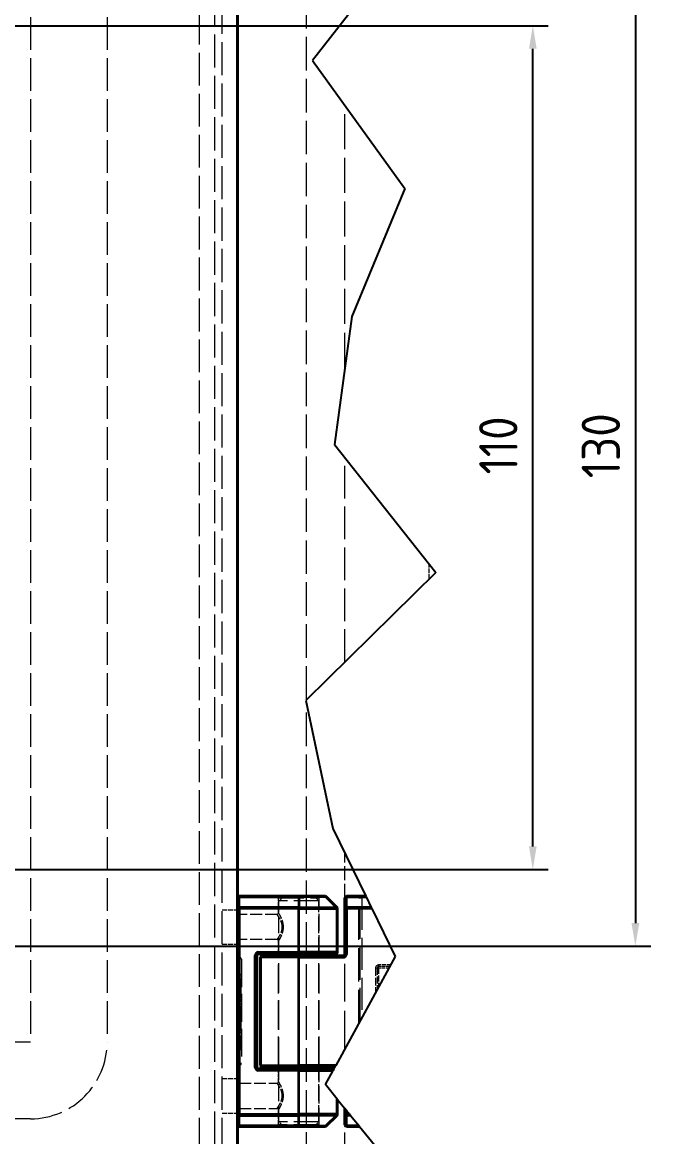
# Model space of a CAD drawing. Header units: millimetres. Extents: x 0 to 2523, y 0 to 1782.
# Drawn here: x 566.8 to 689.7, y 1364.1 to 1582 of the extents above; entities that cross this region are included whole.
import ezdxf

# ---------------------------------------------------------------- set-up
doc = ezdxf.new("R2010")
doc.units = ezdxf.units.MM
doc.header["$LTSCALE"] = 3
doc.linetypes.add('DASHED', pattern=[0.2067, 0.1654, -0.0413])
for name, color, linetype, lineweight in [('가려진 것(ISO)', 2, 'DASHED', 18), ('가려진 좁은 것(ISO)', 2, 'DASHED', 18), ('가시적인 것(ISO)', 3, 'Continuous', 40), ('가시적인 좁은 것(ISO)', 3, 'Continuous', 35), ('끊기 선(JIS)', 7, 'Continuous', 25), ('치수(ISO)', 2, 'Continuous', 25)]:
    doc.layers.add(name, color=color, linetype=linetype, lineweight=lineweight)
doc.styles.add('치수 텍스트_PSTEK_POSCO', font='isocp.shx')
doc.dimstyles.new('치수_PSTEK_POSCO', dxfattribs={"dimscale": 3, "dimtxt": 2.5, "dimasz": 1.5, "dimexe": 1, "dimexo": 1.5, "dimgap": 1, "dimtad": 1, "dimrnd": 1e-08, "dimdsep": 46, "dimtxsty": '치수 텍스트_PSTEK_POSCO', "dimcen": 0.09, "dimdle": 10, "dimclrd": 7, "dimclre": 7, "dimclrt": 2, "dimadec": 1, "dimazin": 2, "dimtfac": 1, "dimtmove": 0, "dimatfit": 3, "dimfxl": 0, "dimtolj": 1, "dimlwd": -1, "dimlwe": -1, "dimarcsym": 0})

# ---------------------------------------------------------------- blocks, each defined once
blk = doc.blocks.new('*D82')
at = {"layer": 'Defpoints', "color": 0, "transparency": 16777216}
for p in [(535.39, 1596.36), (535.39, 1401.36), (686.7, 1401.36)]:
    blk.add_point(p, dxfattribs=at)
at = {"layer": '치수(ISO)', "color": 7, "transparency": 16777216}
for p, q in [((539.89, 1596.36), (689.7, 1596.36)), ((686.7, 1591.86), (686.7, 1405.86)), ((539.89, 1401.36), (689.7, 1401.36))]:
    blk.add_line(p, q, dxfattribs=at)
for points in [[(685.95, 1591.86), (687.45, 1591.86), (686.7, 1596.36)], [(685.95, 1405.86), (687.45, 1405.86), (686.7, 1401.36)]]:
    blk.add_solid(points, dxfattribs=at)
at = {"layer": '치수(ISO)', "color": 2, "transparency": 16777216, "insert": (679.95, 1492.85), "char_height": 7.5, "attachment_point": 4, "rotation": 90, "style": '치수 텍스트_PSTEK_POSCO'}
blk.add_mtext('\\A1;130', dxfattribs=at)
blk = doc.blocks.new('*D84')
at = {"layer": 'Defpoints', "color": 0, "transparency": 16777216}
for p in [(553.76, 1581.36), (666.64, 1581.36), (553.76, 1416.36)]:
    blk.add_point(p, dxfattribs=at)
at = {"layer": '치수(ISO)', "color": 7, "transparency": 16777216}
for p, q in [((558.26, 1581.36), (669.64, 1581.36)), ((666.64, 1420.86), (666.64, 1576.86)), ((558.26, 1416.36), (669.64, 1416.36))]:
    blk.add_line(p, q, dxfattribs=at)
for points in [[(665.89, 1576.86), (667.39, 1576.86), (666.64, 1581.36)], [(665.89, 1420.86), (667.39, 1420.86), (666.64, 1416.36)]]:
    blk.add_solid(points, dxfattribs=at)
at = {"layer": '치수(ISO)', "color": 2, "transparency": 16777216, "insert": (659.89, 1493.6), "char_height": 7.5, "attachment_point": 4, "rotation": 90, "style": '치수 텍스트_PSTEK_POSCO'}
blk.add_mtext('\\A1;110', dxfattribs=at)

msp = doc.modelspace()

# ---------------------------------------------------------------- linework, layer by layer
at = {"layer": '가려진 것(ISO)', "ltscale": 12.919119}
msp.add_line((601.3855, 1672.1931), (601.3855, 1335.725), dxfattribs=at)
at = {"layer": '가려진 것(ISO)', "ltscale": 13.063978}
msp.add_line((604.3855, 1668.7641), (604.3855, 1336.6242), dxfattribs=at)
at = {"layer": '가려진 것(ISO)', "ltscale": 13.049678}
msp.add_line((605.8855, 1345.1052), (605.8855, 1652.6052), dxfattribs=at)
at = {"layer": '가려진 것(ISO)', "ltscale": 13.231926}
msp.add_line((622.3855, 1449.5348), (622.3855, 1638.2525), dxfattribs=at)
at = {"layer": '가려진 것(ISO)', "ltscale": 12.928949}
for p, q in [((568.3855, 1615.1052), (568.3855, 1382.6052)), ((583.3855, 1615.1052), (583.3855, 1382.6052))]:
    msp.add_line(p, q, dxfattribs=at)
at = {"layer": '가려진 것(ISO)', "ltscale": 13.795888}
msp.add_line((629.8855, 1514.4675), (629.8855, 1565.7964), dxfattribs=at)
at = {"layer": '가려진 것(ISO)', "ltscale": 12.898875}
msp.add_line((629.8855, 1456.9237), (629.8855, 1496.9166), dxfattribs=at)
at = {"layer": '가려진 것(ISO)', "ltscale": 1.807393}
msp.add_line((646.3855, 1473.1792), (646.3855, 1476.0261), dxfattribs=at)
at = {"layer": '가려진 것(ISO)', "ltscale": 13.232869}
msp.add_line((622.3855, 1342.0194), (622.3855, 1448.6935), dxfattribs=at)
at = {"layer": '가려진 것(ISO)', "ltscale": 5.551682}
msp.add_line((629.8855, 1410.8052), (629.8855, 1419.5496), dxfattribs=at)
at = {"layer": '가려진 것(ISO)', "ltscale": 1.856998}
msp.add_line((616.9105, 1407.8802), (616.9105, 1410.8052), dxfattribs=at)
at = {"layer": '가려진 것(ISO)', "ltscale": 0.673328}
for p, q in [((617.7355, 1410.9552), (616.9855, 1410.2052)), ((624.0355, 1410.9552), (624.7855, 1410.2052))]:
    msp.add_line(p, q, dxfattribs=at)
at = {"layer": '가려진 것(ISO)', "ltscale": 9.879222}
for p, q in [((624.7855, 1410.2052), (616.9855, 1410.2052)), ((624.7855, 1367.0052), (616.9855, 1367.0052))]:
    msp.add_line(p, q, dxfattribs=at)
at = {"layer": '가려진 것(ISO)', "ltscale": 6.571091}
for p, q in [((616.9855, 1399.8552), (616.9855, 1410.2052)), ((624.7855, 1399.8552), (624.7855, 1410.2052))]:
    msp.add_line(p, q, dxfattribs=at)
at = {"layer": '가려진 것(ISO)', "ltscale": 6.282838}
msp.add_line((624.0355, 1410.9552), (617.7355, 1410.9552), dxfattribs=at)
at = {"layer": '가려진 것(ISO)', "ltscale": 6.761573}
for p, q in [((624.8605, 1400.1552), (624.8605, 1410.8052)), ((624.8605, 1366.4052), (624.8605, 1377.0552))]:
    msp.add_line(p, q, dxfattribs=at)
at = {"layer": '가려진 것(ISO)', "ltscale": 12.911203}
msp.add_line((632.8855, 1386.7865), (632.8855, 1410.8052), dxfattribs=at)
at = {"layer": '가려진 것(ISO)', "ltscale": 1.904597}
for p, q in [((605.8855, 1408.4802), (608.8855, 1408.4802)), ((605.8855, 1401.7302), (608.8855, 1401.7302)), ((605.8855, 1375.4802), (608.8855, 1375.4802)), ((605.8855, 1368.7302), (608.8855, 1368.7302))]:
    msp.add_line(p, q, dxfattribs=at)
at = {"layer": '가려진 것(ISO)', "ltscale": 4.714087}
for p, q in [((616.6106, 1407.5802), (609.1855, 1407.5802)), ((616.6106, 1402.6302), (609.1855, 1402.6302))]:
    msp.add_line(p, q, dxfattribs=at)
at = {"layer": '가려진 것(ISO)', "ltscale": 1.380822}
msp.add_line((616.9105, 1400.1552), (616.9105, 1402.3302), dxfattribs=at)
at = {"layer": '가려진 것(ISO)', "ltscale": 0.095135}
for p, q in [((609.1855, 1399.1052), (609.3355, 1399.1052)), ((609.1855, 1378.1052), (609.3355, 1378.1052))]:
    msp.add_line(p, q, dxfattribs=at)
at = {"layer": '가려진 것(ISO)', "ltscale": 11.369134}
for p, q in [((616.9105, 1378.0302), (616.9105, 1399.1802)), ((624.8605, 1378.0302), (624.8605, 1399.1802))]:
    msp.add_line(p, q, dxfattribs=at)
at = {"layer": '가려진 것(ISO)', "ltscale": 11.691663}
for p, q in [((616.9855, 1377.7302), (616.9855, 1399.4802)), ((624.7855, 1377.7302), (624.7855, 1399.4802))]:
    msp.add_line(p, q, dxfattribs=at)
at = {"layer": '가려진 것(ISO)', "ltscale": 14.916874}
msp.add_line((629.8855, 1381.2803), (629.8855, 1399.7802), dxfattribs=at)
at = {"layer": '가려진 것(ISO)', "ltscale": 10.965973}
msp.add_line((609.6355, 1398.8052), (609.6355, 1378.4052), dxfattribs=at)
at = {"layer": '가려진 것(ISO)', "ltscale": 2.689901}
msp.add_line((636.1855, 1397.0802), (636.1855, 1392.8433), dxfattribs=at)
at = {"layer": '가려진 것(ISO)', "ltscale": 1.378829}
msp.add_line((638.6574, 1397.3802), (636.4855, 1397.3802), dxfattribs=at)
at = {"layer": '가려진 것(ISO)', "ltscale": 0.19037}
for p, q in [((609.6355, 1395.8052), (609.3355, 1395.8052)), ((609.6355, 1395.5239), (609.3355, 1395.5239)), ((609.6355, 1395.0552), (609.3355, 1395.0552)), ((609.6355, 1394.7739), (609.3355, 1394.7739)), ((609.6355, 1394.6802), (609.3355, 1394.6802)), ((609.6355, 1394.6333), (609.3355, 1394.6333)), ((609.6355, 1394.4927), (609.3355, 1394.4927)), ((609.6355, 1394.4458), (609.3355, 1394.4458)), ((609.6355, 1394.3989), (609.3355, 1394.3989)), ((609.6355, 1394.3521), (609.3355, 1394.3521)), ((609.6355, 1394.2583), (609.3355, 1394.2583)), ((609.6355, 1394.1177), (609.3355, 1394.1177)), ((609.6355, 1394.0708), (609.3355, 1394.0708)), ((609.6355, 1393.9302), (609.3355, 1393.9302)), ((609.6355, 1393.8833), (609.3355, 1393.8833)), ((609.6355, 1393.7427), (609.3355, 1393.7427)), ((609.6355, 1393.6958), (609.3355, 1393.6958)), ((609.6355, 1393.6489), (609.3355, 1393.6489)), ((609.6355, 1393.6021), (609.3355, 1393.6021)), ((609.6355, 1393.5552), (609.3355, 1393.5552)), ((609.6355, 1393.5083), (609.3355, 1393.5083)), ((609.6355, 1393.4146), (609.3355, 1393.4146)), ((609.6355, 1393.3677), (609.3355, 1393.3677)), ((609.6355, 1393.3208), (609.3355, 1393.3208)), ((609.6355, 1393.2739), (609.3355, 1393.2739)), ((609.6355, 1393.1802), (609.3355, 1393.1802)), ((609.6355, 1393.1333), (609.3355, 1393.1333)), ((609.6355, 1392.9458), (609.3355, 1392.9458)), ((609.6355, 1392.7583), (609.3355, 1392.7583)), ((609.6355, 1392.6646), (609.3355, 1392.6646)), ((609.6355, 1392.5708), (609.3355, 1392.5708)), ((609.6355, 1392.5239), (609.3355, 1392.5239)), ((609.6355, 1392.4302), (609.3355, 1392.4302)), ((609.6355, 1392.3364), (609.3355, 1392.3364)), ((609.6355, 1392.2896), (609.3355, 1392.2896)), ((609.6355, 1392.1958), (609.3355, 1392.1958)), ((609.6355, 1392.1489), (609.3355, 1392.1489)), ((609.6355, 1392.0552), (609.3355, 1392.0552)), ((609.6355, 1392.0083), (609.3355, 1392.0083)), ((609.6355, 1391.9146), (609.3355, 1391.9146)), ((609.6355, 1391.6333), (609.3355, 1391.6333)), ((609.6355, 1391.4458), (609.3355, 1391.4458)), ((609.6355, 1391.3521), (609.3355, 1391.3521)), ((609.6355, 1391.1646), (609.3355, 1391.1646)), ((609.6355, 1390.8833), (609.3355, 1390.8833)), ((609.6355, 1390.7896), (609.3355, 1390.7896)), ((609.6355, 1390.7427), (609.3355, 1390.7427)), ((609.6355, 1390.6021), (609.3355, 1390.6021)), ((609.6355, 1390.5083), (609.3355, 1390.5083)), ((609.6355, 1390.1333), (609.3355, 1390.1333)), ((609.6355, 1389.8521), (609.3355, 1389.8521)), ((609.6355, 1389.4771), (609.3355, 1389.4771)), ((609.6355, 1389.4302), (609.3355, 1389.4302)), ((609.6355, 1389.3364), (609.3355, 1389.3364)), ((609.6355, 1389.1958), (609.3355, 1389.1958)), ((609.6355, 1389.1489), (609.3355, 1389.1489)), ((609.6355, 1389.0552), (609.3355, 1389.0552)), ((609.6355, 1388.9614), (609.3355, 1388.9614)), ((609.6355, 1388.9146), (609.3355, 1388.9146)), ((609.6355, 1388.7271), (609.3355, 1388.7271)), ((609.6355, 1388.5396), (609.3355, 1388.5396)), ((609.6355, 1388.4927), (609.3355, 1388.4927)), ((609.6355, 1388.3989), (609.3355, 1388.3989)), ((609.6355, 1388.3521), (609.3355, 1388.3521)), ((609.6355, 1388.3052), (609.3355, 1388.3052)), ((609.6355, 1388.2583), (609.3355, 1388.2583)), ((609.6355, 1388.2114), (609.3355, 1388.2114)), ((609.6355, 1388.1646), (609.3355, 1388.1646)), ((609.6355, 1388.1177), (609.3355, 1388.1177)), ((609.6355, 1388.0239), (609.3355, 1388.0239)), ((609.6355, 1387.9771), (609.3355, 1387.9771)), ((609.6355, 1387.9302), (609.3355, 1387.9302)), ((609.6355, 1387.8833), (609.3355, 1387.8833)), ((609.6355, 1387.8364), (609.3355, 1387.8364)), ((609.6355, 1387.7896), (609.3355, 1387.7896)), ((609.6355, 1387.7427), (609.3355, 1387.7427)), ((609.6355, 1387.6489), (609.3355, 1387.6489)), ((609.6355, 1387.6021), (609.3355, 1387.6021)), ((609.6355, 1387.5552), (609.3355, 1387.5552)), ((609.6355, 1387.5083), (609.3355, 1387.5083)), ((609.6355, 1387.4146), (609.3355, 1387.4146)), ((609.6355, 1387.3677), (609.3355, 1387.3677)), ((609.6355, 1387.3208), (609.3355, 1387.3208)), ((609.6355, 1387.2739), (609.3355, 1387.2739)), ((609.6355, 1387.2271), (609.3355, 1387.2271)), ((609.6355, 1387.1802), (609.3355, 1387.1802)), ((609.6355, 1387.1333), (609.3355, 1387.1333)), ((609.6355, 1387.0864), (609.3355, 1387.0864)), ((609.6355, 1386.9927), (609.3355, 1386.9927)), ((609.6355, 1386.9458), (609.3355, 1386.9458)), ((609.6355, 1386.8989), (609.3355, 1386.8989)), ((609.6355, 1386.8521), (609.3355, 1386.8521)), ((609.6355, 1386.8052), (609.3355, 1386.8052)), ((609.6355, 1386.7114), (609.3355, 1386.7114)), ((609.6355, 1386.6646), (609.3355, 1386.6646)), ((609.6355, 1386.4771), (609.3355, 1386.4771)), ((609.6355, 1386.3833), (609.3355, 1386.3833)), ((609.6355, 1386.2896), (609.3355, 1386.2896)), ((609.6355, 1386.2427), (609.3355, 1386.2427)), ((609.6355, 1386.1958), (609.3355, 1386.1958)), ((609.6355, 1386.1489), (609.3355, 1386.1489)), ((609.6355, 1386.1021), (609.3355, 1386.1021)), ((609.6355, 1386.0552), (609.3355, 1386.0552)), ((609.6355, 1386.0083), (609.3355, 1386.0083)), ((609.6355, 1385.9614), (609.3355, 1385.9614)), ((609.6355, 1385.8677), (609.3355, 1385.8677)), ((609.6355, 1385.8208), (609.3355, 1385.8208)), ((609.6355, 1385.7739), (609.3355, 1385.7739)), ((609.6355, 1385.6802), (609.3355, 1385.6802)), ((609.6355, 1385.5864), (609.3355, 1385.5864)), ((609.6355, 1385.5396), (609.3355, 1385.5396)), ((609.6355, 1385.4927), (609.3355, 1385.4927)), ((609.6355, 1385.3052), (609.3355, 1385.3052)), ((609.6355, 1385.2583), (609.3355, 1385.2583)), ((609.6355, 1385.1646), (609.3355, 1385.1646)), ((609.6355, 1385.0708), (609.3355, 1385.0708)), ((609.6355, 1385.0239), (609.3355, 1385.0239)), ((609.6355, 1384.8833), (609.3355, 1384.8833)), ((609.6355, 1384.7896), (609.3355, 1384.7896)), ((609.6355, 1384.7427), (609.3355, 1384.7427)), ((609.6355, 1384.4146), (609.3355, 1384.4146)), ((609.6355, 1383.7583), (609.3355, 1383.7583)), ((609.6355, 1383.7114), (609.3355, 1383.7114)), ((609.6355, 1383.5708), (609.3355, 1383.5708)), ((609.6355, 1383.3833), (609.3355, 1383.3833)), ((609.6355, 1383.2896), (609.3355, 1383.2896)), ((609.6355, 1383.0552), (609.3355, 1383.0552)), ((609.6355, 1382.9146), (609.3355, 1382.9146)), ((609.6355, 1382.8677), (609.3355, 1382.8677)), ((609.6355, 1382.7739), (609.3355, 1382.7739)), ((609.6355, 1382.6333), (609.3355, 1382.6333)), ((609.6355, 1382.5864), (609.3355, 1382.5864)), ((609.6355, 1382.4927), (609.3355, 1382.4927)), ((609.6355, 1382.3989), (609.3355, 1382.3989)), ((609.6355, 1382.3521), (609.3355, 1382.3521)), ((609.6355, 1382.2583), (609.3355, 1382.2583)), ((609.6355, 1382.1646), (609.3355, 1382.1646)), ((609.6355, 1381.9771), (609.3355, 1381.9771)), ((609.6355, 1381.7896), (609.3355, 1381.7896)), ((609.6355, 1381.7427), (609.3355, 1381.7427)), ((609.6355, 1381.5552), (609.3355, 1381.5552)), ((609.6355, 1381.5083), (609.3355, 1381.5083)), ((609.6355, 1381.4146), (609.3355, 1381.4146)), ((609.6355, 1381.3677), (609.3355, 1381.3677)), ((609.6355, 1381.3208), (609.3355, 1381.3208)), ((609.6355, 1381.1333), (609.3355, 1381.1333)), ((609.6355, 1381.0864), (609.3355, 1381.0864))]:
    msp.add_line(p, q, dxfattribs=at)
at = {"layer": '가려진 것(ISO)', "ltscale": 13.175637}
for p, q in [((568.3855, 1382.6052), (184.3855, 1382.6052)), ((568.3855, 1367.6052), (184.3855, 1367.6052))]:
    msp.add_line(p, q, dxfattribs=at)
at = {"layer": '가려진 것(ISO)', "ltscale": 6.57109}
for p, q in [((616.9855, 1367.0052), (616.9855, 1377.3552)), ((624.7855, 1367.0052), (624.7855, 1377.3552))]:
    msp.add_line(p, q, dxfattribs=at)
at = {"layer": '가려진 것(ISO)', "ltscale": 1.380832}
msp.add_line((616.9105, 1374.8802), (616.9105, 1377.0552), dxfattribs=at)
at = {"layer": '가려진 것(ISO)', "ltscale": 4.71407}
msp.add_line((609.1855, 1374.5802), (616.6106, 1374.5802), dxfattribs=at)
at = {"layer": '가려진 것(ISO)', "ltscale": 4.714071}
msp.add_line((609.1855, 1369.6302), (616.6106, 1369.6302), dxfattribs=at)
at = {"layer": '가려진 것(ISO)', "ltscale": 1.857007}
msp.add_line((616.9105, 1366.4052), (616.9105, 1369.3302), dxfattribs=at)
at = {"layer": '가려진 것(ISO)', "ltscale": 0.673329}
for p, q in [((617.7355, 1366.2552), (616.9855, 1367.0052)), ((624.0355, 1366.2552), (624.7855, 1367.0052))]:
    msp.add_line(p, q, dxfattribs=at)
at = {"layer": '가려진 것(ISO)', "ltscale": 11.90015}
msp.add_line((629.8855, 1344.2673), (629.8855, 1366.4052), dxfattribs=at)
at = {"layer": '가려진 것(ISO)', "ltscale": 6.282835}
msp.add_line((624.0355, 1366.2552), (617.7355, 1366.2552), dxfattribs=at)
at = {"layer": '가려진 것(ISO)', "ltscale": 0.299089}
for centre, start, end in [((616.6105, 1410.8052), 0, 90), ((625.1605, 1410.8052), 90, 180), ((633.1855, 1410.8052), 90, 180), ((609.1855, 1407.8802), 180, 270), ((609.1855, 1402.3302), 90, 180), ((609.1855, 1399.4052), 180, 270), ((609.3355, 1398.8052), 0, 90), ((616.6105, 1400.1552), 270, 0), ((616.6105, 1399.1802), 0, 90), ((625.1605, 1400.1552), 180, 270), ((625.1605, 1399.1802), 90, 180), ((636.4855, 1397.0802), 90, 180), ((609.1855, 1377.8052), 90, 180), ((609.3355, 1378.4052), 270, 0), ((616.6105, 1378.0302), 270, 0), ((616.6105, 1377.0552), 0, 90), ((625.1605, 1378.0302), 180, 270), ((625.1605, 1377.0552), 90, 180), ((609.1855, 1374.8802), 180, 270), ((609.1855, 1369.3302), 90, 180), ((616.6105, 1366.4052), 270, 0), ((625.1605, 1366.4052), 180, 270)]:
    msp.add_arc(centre, 0.3, start, end, dxfattribs=at)
at = {"layer": '가려진 것(ISO)', "ltscale": 12.665669}
msp.add_arc((568.3855, 1382.6052), 15, 270, 0, dxfattribs=at)
at = {"layer": '가려진 것(ISO)', "ltscale": 0.299074}
msp.add_open_spline([(616.6105, 1407.5802), (616.6426, 1407.5802), (616.6751, 1407.5855), (616.7358, 1407.6058), (616.7647, 1407.6209), (616.8158, 1407.6591), (616.8385, 1407.6826), (616.8749, 1407.7349), (616.8891, 1407.7643), (616.9063, 1407.8224), (616.9105, 1407.8515), (616.9105, 1407.8802)], degree=3, knots=[0, 0, 0, 0, 0.006421037, 0.006421037, 0.0127920387, 0.0127920387, 0.0191648297, 0.0191648297, 0.025537558, 0.025537558, 0.0312860612, 0.0312860612, 0.0312860612, 0.0312860612], dxfattribs=at)
at = {"layer": '가려진 것(ISO)'}
for points in [[(616.6105, 1402.6302), (616.6105, 1402.6302), (616.6105, 1402.6302), (616.6105, 1402.6302)], [(616.9105, 1402.3302), (616.9105, 1402.3302), (616.9105, 1402.3302), (616.9105, 1402.3302)], [(616.6105, 1369.6302), (616.6105, 1369.6302), (616.6105, 1369.6302), (616.6105, 1369.6302)]]:
    msp.add_open_spline(points, degree=3, dxfattribs=at)
at = {"layer": '가려진 것(ISO)', "ltscale": 0.299076}
msp.add_open_spline([(616.9105, 1402.3302), (616.9105, 1402.3623), (616.9052, 1402.3948), (616.885, 1402.4555), (616.8698, 1402.4844), (616.8316, 1402.5354), (616.8081, 1402.5581), (616.7559, 1402.5946), (616.7264, 1402.6087), (616.6683, 1402.626), (616.6393, 1402.6302), (616.6105, 1402.6302)], degree=3, knots=[0, 0, 0, 0, 0.0064210381, 0.0064210381, 0.0127920403, 0.0127920403, 0.0191648304, 0.0191648304, 0.0255375569, 0.0255375569, 0.0312862255, 0.0312862255, 0.0312862255, 0.0312862255], dxfattribs=at)
at = {"layer": '가려진 것(ISO)', "ltscale": 0.299082}
msp.add_open_spline([(616.6105, 1374.5802), (616.6426, 1374.5802), (616.6751, 1374.5855), (616.7358, 1374.6058), (616.7647, 1374.6209), (616.8158, 1374.6591), (616.8385, 1374.6826), (616.8749, 1374.7349), (616.8891, 1374.7643), (616.9063, 1374.8224), (616.9105, 1374.8515), (616.9105, 1374.8802)], degree=3, knots=[0, 0, 0, 0, 0.0064210258, 0.0064210258, 0.0127920248, 0.0127920248, 0.019164823, 0.019164823, 0.0255375638, 0.0255375638, 0.0312868579, 0.0312868579, 0.0312868579, 0.0312868579], dxfattribs=at)
at = {"layer": '가려진 것(ISO)', "ltscale": 0.299079}
msp.add_open_spline([(616.9105, 1369.3302), (616.9105, 1369.3623), (616.9052, 1369.3948), (616.885, 1369.4555), (616.8698, 1369.4844), (616.8316, 1369.5354), (616.8081, 1369.5581), (616.7559, 1369.5946), (616.7264, 1369.6087), (616.6683, 1369.626), (616.6393, 1369.6302), (616.6105, 1369.6302)], degree=3, knots=[0, 0, 0, 0, 0.0064210313, 0.0064210313, 0.0127920334, 0.0127920334, 0.0191648315, 0.0191648315, 0.0255375666, 0.0255375666, 0.0312865551, 0.0312865551, 0.0312865551, 0.0312865551], dxfattribs=at)
at = {"layer": '가려진 것(ISO)', "ltscale": 2.57844e-05}
msp.add_open_spline([(616.9105, 1369.3302), (616.9105, 1369.3302), (616.9105, 1369.3302), (616.9105, 1369.3302)], degree=3, dxfattribs=at)
at = {"layer": '가려진 좁은 것(ISO)', "ltscale": 10.069207}
for p, q in [((616.9105, 1410.8052), (624.8605, 1410.8052)), ((624.8605, 1366.4052), (616.9105, 1366.4052))]:
    msp.add_line(p, q, dxfattribs=at)
at = {"layer": '가려진 좁은 것(ISO)', "ltscale": 0.299089}
for p, q in [((630.1855, 1410.8052), (629.8855, 1410.8052)), ((632.5855, 1410.8052), (632.5855, 1411.1052)), ((632.5855, 1410.8052), (632.8855, 1410.8052)), ((632.8855, 1410.8052), (633.1855, 1410.8052)), ((633.1855, 1411.1052), (633.1855, 1410.8052)), ((609.3355, 1399.1052), (609.3355, 1398.8052)), ((609.1855, 1398.8052), (608.8855, 1398.8052)), ((609.3355, 1398.8052), (609.6355, 1398.8052)), ((636.1855, 1397.0802), (635.8855, 1397.0802)), ((636.1855, 1397.0802), (636.4855, 1397.0802)), ((636.4855, 1397.6802), (636.4855, 1397.3802)), ((636.4855, 1397.0802), (636.4855, 1397.3802)), ((608.8855, 1378.4052), (609.1855, 1378.4052)), ((609.3355, 1378.4052), (609.3355, 1378.1052)), ((609.6355, 1378.4052), (609.3355, 1378.4052)), ((629.8855, 1366.4052), (630.1855, 1366.4052))]:
    msp.add_line(p, q, dxfattribs=at)
at = {"layer": '가려진 좁은 것(ISO)', "ltscale": 1.523657}
msp.add_line((632.5855, 1410.8052), (630.1855, 1410.8052), dxfattribs=at)
at = {"layer": '가려진 좁은 것(ISO)', "ltscale": 13.207188}
msp.add_line((632.5855, 1386.2359), (632.5855, 1410.8052), dxfattribs=at)
at = {"layer": '가려진 좁은 것(ISO)', "ltscale": 12.615219}
msp.add_line((633.1855, 1410.8052), (633.1855, 1387.3371), dxfattribs=at)
at = {"layer": '가려진 좁은 것(ISO)', "ltscale": 0.601517}
msp.add_line((634.1331, 1410.8052), (633.1855, 1410.8052), dxfattribs=at)
at = {"layer": '가려진 좁은 것(ISO)', "ltscale": 0.095135}
for p, q in [((609.1855, 1398.8052), (609.3355, 1398.8052)), ((609.1855, 1378.4052), (609.3355, 1378.4052))]:
    msp.add_line(p, q, dxfattribs=at)
at = {"layer": '가려진 좁은 것(ISO)', "ltscale": 10.965973}
msp.add_line((609.3355, 1398.8052), (609.3355, 1378.4052), dxfattribs=at)
at = {"layer": '가려진 좁은 것(ISO)', "ltscale": 3.039489}
msp.add_line((635.8855, 1397.0802), (635.8855, 1392.2927), dxfattribs=at)
at = {"layer": '가려진 좁은 것(ISO)', "ltscale": 1.482604}
msp.add_line((638.8209, 1397.6802), (636.4855, 1397.6802), dxfattribs=at)
at = {"layer": '가려진 좁은 것(ISO)', "ltscale": 1.275053}
msp.add_line((638.494, 1397.0802), (636.4855, 1397.0802), dxfattribs=at)
at = {"layer": '가려진 좁은 것(ISO)', "ltscale": 2.340314}
msp.add_line((636.4855, 1397.0802), (636.4855, 1393.3939), dxfattribs=at)
at = {"layer": '가려진 좁은 것(ISO)', "ltscale": 1.468495}
msp.add_line((630.1855, 1366.4052), (632.4986, 1366.4052), dxfattribs=at)
at = {"layer": '가려진 좁은 것(ISO)', "ltscale": 0.229965}
msp.add_line((632.5855, 1366.1052), (632.5855, 1366.2987), dxfattribs=at)
at = {"layer": '가려진 좁은 것(ISO)', "ltscale": 0.164536}
for centre, start, end in [((617.6336, 1405.1052), 0.000011, 0.000011), ((617.6336, 1372.1052), 0.00005, 0.00005)]:
    msp.add_arc(centre, 0.3, start, end, dxfattribs=at)
at = {"layer": '가려진 좁은 것(ISO)', "ltscale": 0.598278}
msp.add_arc((636.4855, 1397.0802), 0.6, 90, 180, dxfattribs=at)
at = {"layer": '가려진 좁은 것(ISO)', "ltscale": 2.753332}
msp.add_open_spline([(617.8618, 1405.1052), (617.8618, 1405.1792), (617.8595, 1405.2538), (617.8546, 1405.3296), (617.8498, 1405.4053), (617.8424, 1405.4821), (617.8326, 1405.5586), (617.8227, 1405.6351), (617.8105, 1405.7113), (617.7963, 1405.7857), (617.7821, 1405.8602), (617.766, 1405.9329), (617.7489, 1406.0022), (617.7318, 1406.0715), (617.7137, 1406.1373), (617.6942, 1406.203), (617.6746, 1406.2687), (617.6536, 1406.3343), (617.6299, 1406.4029), (617.6063, 1406.4715), (617.5799, 1406.5431), (617.5516, 1406.6155), (617.5233, 1406.6879), (617.4929, 1406.7611), (617.4606, 1406.8351), (617.4283, 1406.9091), (617.394, 1406.9838), (617.3581, 1407.0588), (617.3223, 1407.1337), (617.2847, 1407.2088), (617.2466, 1407.2826), (617.2084, 1407.3564), (617.1696, 1407.4287), (617.1315, 1407.4979), (617.0934, 1407.567), (617.0561, 1407.6329), (617.0231, 1407.6898), (616.9901, 1407.7467), (616.9617, 1407.7946), (616.9422, 1407.8274), (616.9227, 1407.8602), (616.9119, 1407.878), (616.9106, 1407.88), (616.9106, 1407.8801), (616.9105, 1407.8802), (616.9105, 1407.8802)], degree=3, knots=[0, 0, 0, 0, 0.035714286, 0.035714286, 0.035714286, 0.071428571, 0.071428571, 0.071428571, 0.107142857, 0.107142857, 0.107142857, 0.142857143, 0.142857143, 0.142857143, 0.178571429, 0.178571429, 0.178571429, 0.214285714, 0.214285714, 0.214285714, 0.25, 0.25, 0.25, 0.285714286, 0.285714286, 0.285714286, 0.321428571, 0.321428571, 0.321428571, 0.357142857, 0.357142857, 0.357142857, 0.392857143, 0.392857143, 0.392857143, 0.428571429, 0.428571429, 0.428571429, 0.464285714, 0.464285714, 0.464285714, 0.5, 0.5, 0.5, 0.502295932, 0.502295932, 0.502295932, 0.502295932], dxfattribs=at)
at = {"layer": '가려진 좁은 것(ISO)', "ltscale": 2.570484}
msp.add_open_spline([(617.6336, 1405.1052), (617.6336, 1405.1711), (617.6311, 1405.2378), (617.6259, 1405.3054), (617.6206, 1405.373), (617.6127, 1405.4415), (617.6021, 1405.5097), (617.5916, 1405.5779), (617.5784, 1405.6458), (617.5631, 1405.7122), (617.5479, 1405.7786), (617.5305, 1405.8435), (617.5121, 1405.9053), (617.4937, 1405.9671), (617.4743, 1406.0258), (617.4533, 1406.0844), (617.4323, 1406.143), (617.4097, 1406.2015), (617.3842, 1406.2627), (617.3587, 1406.3239), (617.3304, 1406.3878), (617.3, 1406.4523), (617.2695, 1406.5169), (617.2368, 1406.5822), (617.2021, 1406.6481), (617.1673, 1406.7141), (617.1305, 1406.7808), (617.0919, 1406.8476), (617.0533, 1406.9145), (617.013, 1406.9815), (616.9719, 1407.0472), (616.9309, 1407.113), (616.8892, 1407.1776), (616.8482, 1407.2392), (616.8072, 1407.3009), (616.767, 1407.3595), (616.7316, 1407.4104), (616.6962, 1407.4613), (616.6657, 1407.504), (616.6446, 1407.5331), (616.6236, 1407.5623), (616.612, 1407.5782), (616.6107, 1407.58), (616.6106, 1407.5801), (616.6105, 1407.5802), (616.6105, 1407.5802)], degree=3, knots=[0, 0, 0, 0, 0.035714286, 0.035714286, 0.035714286, 0.071428571, 0.071428571, 0.071428571, 0.107142857, 0.107142857, 0.107142857, 0.142857143, 0.142857143, 0.142857143, 0.178571429, 0.178571429, 0.178571429, 0.214285714, 0.214285714, 0.214285714, 0.25, 0.25, 0.25, 0.285714286, 0.285714286, 0.285714286, 0.321428571, 0.321428571, 0.321428571, 0.357142857, 0.357142857, 0.357142857, 0.392857143, 0.392857143, 0.392857143, 0.428571429, 0.428571429, 0.428571429, 0.464285714, 0.464285714, 0.464285714, 0.5, 0.5, 0.5, 0.502303722, 0.502303722, 0.502303722, 0.502303722], dxfattribs=at)
at = {"layer": '가려진 좁은 것(ISO)', "ltscale": 2.570459}
msp.add_open_spline([(616.6105, 1402.6302), (616.6105, 1402.6302), (616.6193, 1402.6423), (616.6365, 1402.6661), (616.6552, 1402.6918), (616.6837, 1402.7315), (616.718, 1402.7806), (616.7523, 1402.8296), (616.7923, 1402.8875), (616.8335, 1402.9491), (616.8747, 1403.0108), (616.9171, 1403.0759), (616.9589, 1403.1424), (617.0007, 1403.2088), (617.0419, 1403.2767), (617.0813, 1403.3446), (617.1208, 1403.4124), (617.1586, 1403.4803), (617.1942, 1403.5474), (617.2299, 1403.6146), (617.2634, 1403.6811), (617.2946, 1403.7468), (617.3259, 1403.8125), (617.3549, 1403.8776), (617.3811, 1403.9402), (617.4073, 1404.0029), (617.4307, 1404.0632), (617.4521, 1404.1227), (617.4735, 1404.1823), (617.493, 1404.241), (617.5113, 1404.3024), (617.5297, 1404.3637), (617.5469, 1404.4278), (617.5622, 1404.4939), (617.5775, 1404.5601), (617.5908, 1404.6285), (617.6016, 1404.6971), (617.6123, 1404.7658), (617.6204, 1404.8348), (617.6257, 1404.903), (617.631, 1404.9712), (617.6336, 1405.0386), (617.6336, 1405.1052)], degree=3, knots=[0.502666002, 0.502666002, 0.502666002, 0.502666002, 0.535714286, 0.535714286, 0.535714286, 0.571428571, 0.571428571, 0.571428571, 0.607142857, 0.607142857, 0.607142857, 0.642857143, 0.642857143, 0.642857143, 0.678571429, 0.678571429, 0.678571429, 0.714285714, 0.714285714, 0.714285714, 0.75, 0.75, 0.75, 0.785714286, 0.785714286, 0.785714286, 0.821428571, 0.821428571, 0.821428571, 0.857142857, 0.857142857, 0.857142857, 0.892857143, 0.892857143, 0.892857143, 0.928571429, 0.928571429, 0.928571429, 0.964285714, 0.964285714, 0.964285714, 1, 1, 1, 1], dxfattribs=at)
at = {"layer": '가려진 좁은 것(ISO)', "ltscale": 2.7533}
msp.add_open_spline([(616.9105, 1402.3302), (616.9105, 1402.3302), (616.9187, 1402.3436), (616.9347, 1402.3705), (616.952, 1402.3994), (616.9785, 1402.444), (617.0105, 1402.4989), (617.0424, 1402.5537), (617.0796, 1402.6188), (617.1179, 1402.6879), (617.1562, 1402.7569), (617.1956, 1402.8299), (617.2345, 1402.9045), (617.2733, 1402.9791), (617.3116, 1403.0551), (617.3483, 1403.1312), (617.385, 1403.2073), (617.4202, 1403.2834), (617.4533, 1403.3587), (617.4864, 1403.4339), (617.5176, 1403.5085), (617.5466, 1403.5822), (617.5757, 1403.6559), (617.6027, 1403.7288), (617.627, 1403.7991), (617.6514, 1403.8694), (617.6731, 1403.937), (617.6931, 1404.0037), (617.713, 1404.0705), (617.7311, 1404.1363), (617.7481, 1404.2051), (617.7652, 1404.274), (617.7812, 1404.3457), (617.7954, 1404.4199), (617.8096, 1404.4941), (617.8221, 1404.5708), (617.832, 1404.6478), (617.842, 1404.7248), (617.8495, 1404.8022), (617.8545, 1404.8786), (617.8594, 1404.955), (617.8618, 1405.0304), (617.8618, 1405.1052)], degree=3, knots=[0.502658788, 0.502658788, 0.502658788, 0.502658788, 0.535714286, 0.535714286, 0.535714286, 0.571428571, 0.571428571, 0.571428571, 0.607142857, 0.607142857, 0.607142857, 0.642857143, 0.642857143, 0.642857143, 0.678571429, 0.678571429, 0.678571429, 0.714285714, 0.714285714, 0.714285714, 0.75, 0.75, 0.75, 0.785714286, 0.785714286, 0.785714286, 0.821428571, 0.821428571, 0.821428571, 0.857142857, 0.857142857, 0.857142857, 0.892857143, 0.892857143, 0.892857143, 0.928571429, 0.928571429, 0.928571429, 0.964285714, 0.964285714, 0.964285714, 1, 1, 1, 1], dxfattribs=at)
at = {"layer": '가려진 좁은 것(ISO)', "ltscale": 2.570483}
msp.add_open_spline([(617.6336, 1372.1052), (617.6336, 1372.1721), (617.631, 1372.2399), (617.6256, 1372.3084), (617.6202, 1372.3769), (617.6121, 1372.4463), (617.6012, 1372.5154), (617.5904, 1372.5844), (617.5769, 1372.6531), (617.5615, 1372.7195), (617.546, 1372.786), (617.5287, 1372.8502), (617.5102, 1372.9118), (617.4917, 1372.9734), (617.4721, 1373.0324), (617.4505, 1373.0922), (617.4288, 1373.152), (617.4052, 1373.2127), (617.3787, 1373.2758), (617.3523, 1373.3388), (617.323, 1373.4042), (617.2915, 1373.4702), (617.2599, 1373.5363), (617.2262, 1373.6031), (617.1902, 1373.6705), (617.1543, 1373.738), (617.1162, 1373.8061), (617.0765, 1373.8742), (617.0367, 1373.9422), (616.9953, 1374.0103), (616.9533, 1374.0769), (616.9114, 1374.1435), (616.8688, 1374.2086), (616.8276, 1374.27), (616.7864, 1374.3315), (616.7466, 1374.389), (616.7128, 1374.4372), (616.679, 1374.4854), (616.6514, 1374.5239), (616.6337, 1374.5482), (616.6183, 1374.5695), (616.6105, 1374.5802), (616.6105, 1374.5802)], degree=3, knots=[0, 0, 0, 0, 0.035714286, 0.035714286, 0.035714286, 0.071428571, 0.071428571, 0.071428571, 0.107142857, 0.107142857, 0.107142857, 0.142857143, 0.142857143, 0.142857143, 0.178571429, 0.178571429, 0.178571429, 0.214285714, 0.214285714, 0.214285714, 0.25, 0.25, 0.25, 0.285714286, 0.285714286, 0.285714286, 0.321428571, 0.321428571, 0.321428571, 0.357142857, 0.357142857, 0.357142857, 0.392857143, 0.392857143, 0.392857143, 0.428571429, 0.428571429, 0.428571429, 0.464285714, 0.464285714, 0.464285714, 0.495418369, 0.495418369, 0.495418369, 0.495418369], dxfattribs=at)
at = {"layer": '가려진 좁은 것(ISO)', "ltscale": 2.75333}
msp.add_open_spline([(617.8618, 1372.1052), (617.8618, 1372.1804), (617.8594, 1372.2561), (617.8544, 1372.3329), (617.8494, 1372.4097), (617.8418, 1372.4876), (617.8317, 1372.565), (617.8217, 1372.6424), (617.8091, 1372.7194), (617.7947, 1372.7939), (617.7804, 1372.8684), (617.7642, 1372.9405), (617.7471, 1373.0095), (617.7299, 1373.0786), (617.7116, 1373.1447), (617.6915, 1373.2118), (617.6714, 1373.2789), (617.6495, 1373.3469), (617.6248, 1373.4176), (617.6002, 1373.4883), (617.573, 1373.5615), (617.5437, 1373.6356), (617.5144, 1373.7097), (617.483, 1373.7846), (617.4496, 1373.8602), (617.4162, 1373.9358), (617.3808, 1374.0122), (617.3438, 1374.0885), (617.3069, 1374.1649), (617.2683, 1374.2412), (617.2293, 1374.3158), (617.1903, 1374.3905), (617.1508, 1374.4635), (617.1124, 1374.5324), (617.0741, 1374.6012), (617.0371, 1374.6659), (617.0057, 1374.7198), (616.9742, 1374.7738), (616.9484, 1374.8169), (616.9321, 1374.8443), (616.9178, 1374.8682), (616.9105, 1374.8802), (616.9105, 1374.8802)], degree=3, knots=[0, 0, 0, 0, 0.035714286, 0.035714286, 0.035714286, 0.071428571, 0.071428571, 0.071428571, 0.107142857, 0.107142857, 0.107142857, 0.142857143, 0.142857143, 0.142857143, 0.178571429, 0.178571429, 0.178571429, 0.214285714, 0.214285714, 0.214285714, 0.25, 0.25, 0.25, 0.285714286, 0.285714286, 0.285714286, 0.321428571, 0.321428571, 0.321428571, 0.357142857, 0.357142857, 0.357142857, 0.392857143, 0.392857143, 0.392857143, 0.428571429, 0.428571429, 0.428571429, 0.464285714, 0.464285714, 0.464285714, 0.495426526, 0.495426526, 0.495426526, 0.495426526], dxfattribs=at)
at = {"layer": '가려진 좁은 것(ISO)', "ltscale": 2.570384}
msp.add_open_spline([(616.6105, 1369.6302), (616.6105, 1369.6302), (616.6107, 1369.6304), (616.611, 1369.6308), (616.6134, 1369.6341), (616.6261, 1369.6516), (616.6482, 1369.6823), (616.6703, 1369.7129), (616.7017, 1369.7569), (616.7376, 1369.8086), (616.7735, 1369.8603), (616.8138, 1369.9193), (616.8548, 1369.9811), (616.8958, 1370.043), (616.9374, 1370.1076), (616.9782, 1370.1733), (617.0191, 1370.239), (617.0592, 1370.3058), (617.0975, 1370.3725), (617.1358, 1370.4391), (617.1723, 1370.5055), (617.2068, 1370.5712), (617.2412, 1370.6369), (617.2736, 1370.7019), (617.3037, 1370.7661), (617.3339, 1370.8304), (617.3619, 1370.8939), (617.3871, 1370.9547), (617.4122, 1371.0155), (617.4346, 1371.0735), (617.4554, 1371.1318), (617.4761, 1371.1901), (617.4954, 1371.2486), (617.5136, 1371.3101), (617.5318, 1371.3716), (617.549, 1371.4361), (617.564, 1371.5021), (617.5791, 1371.5681), (617.5921, 1371.6356), (617.6025, 1371.7033), (617.613, 1371.7711), (617.6208, 1371.8391), (617.626, 1371.9062), (617.6311, 1371.9734), (617.6336, 1372.0397), (617.6336, 1372.1052)], degree=3, knots=[0.495788687, 0.495788687, 0.495788687, 0.495788687, 0.5, 0.5, 0.5, 0.535714286, 0.535714286, 0.535714286, 0.571428571, 0.571428571, 0.571428571, 0.607142857, 0.607142857, 0.607142857, 0.642857143, 0.642857143, 0.642857143, 0.678571429, 0.678571429, 0.678571429, 0.714285714, 0.714285714, 0.714285714, 0.75, 0.75, 0.75, 0.785714286, 0.785714286, 0.785714286, 0.821428571, 0.821428571, 0.821428571, 0.857142857, 0.857142857, 0.857142857, 0.892857143, 0.892857143, 0.892857143, 0.928571429, 0.928571429, 0.928571429, 0.964285714, 0.964285714, 0.964285714, 1, 1, 1, 1], dxfattribs=at)
at = {"layer": '가려진 좁은 것(ISO)', "ltscale": 2.753206}
msp.add_open_spline([(616.9105, 1369.3302), (616.9105, 1369.3302), (616.9107, 1369.3304), (616.9109, 1369.3309), (616.9132, 1369.3346), (616.9251, 1369.3541), (616.9455, 1369.3886), (616.966, 1369.423), (616.9952, 1369.4724), (617.0287, 1369.5302), (617.0622, 1369.5881), (617.0996, 1369.6543), (617.1377, 1369.7237), (617.1758, 1369.7931), (617.2145, 1369.8655), (617.2525, 1369.9392), (617.2904, 1370.0129), (617.3277, 1370.0878), (617.3633, 1370.1625), (617.399, 1370.2372), (617.4329, 1370.3117), (617.465, 1370.3853), (617.497, 1370.459), (617.5271, 1370.5319), (617.5551, 1370.6039), (617.5832, 1370.6759), (617.6092, 1370.7471), (617.6326, 1370.8153), (617.656, 1370.8834), (617.6768, 1370.9486), (617.6961, 1371.0139), (617.7154, 1371.0793), (617.7333, 1371.1448), (617.7503, 1371.2138), (617.7672, 1371.2828), (617.7831, 1371.3551), (617.7972, 1371.4291), (617.8112, 1371.5031), (617.8233, 1371.5788), (617.8329, 1371.6547), (617.8426, 1371.7307), (617.8499, 1371.807), (617.8547, 1371.8822), (617.8595, 1371.9574), (617.8618, 1372.0316), (617.8618, 1372.1052)], degree=3, knots=[0.495799361, 0.495799361, 0.495799361, 0.495799361, 0.5, 0.5, 0.5, 0.535714286, 0.535714286, 0.535714286, 0.571428571, 0.571428571, 0.571428571, 0.607142857, 0.607142857, 0.607142857, 0.642857143, 0.642857143, 0.642857143, 0.678571429, 0.678571429, 0.678571429, 0.714285714, 0.714285714, 0.714285714, 0.75, 0.75, 0.75, 0.785714286, 0.785714286, 0.785714286, 0.821428571, 0.821428571, 0.821428571, 0.857142857, 0.857142857, 0.857142857, 0.892857143, 0.892857143, 0.892857143, 0.928571429, 0.928571429, 0.928571429, 0.964285714, 0.964285714, 0.964285714, 1, 1, 1, 1], dxfattribs=at)
at = {"layer": '가시적인 것(ISO)'}
for p, q in [((608.8855, 1342.1052), (608.8855, 1655.6052)), ((609.1855, 1411.1052), (620.8855, 1411.1052)), ((626.0113, 1411.1052), (620.8855, 1411.1052)), ((626.2234, 1411.0173), (628.2977, 1408.9431)), ((629.8855, 1408.7309), (629.8855, 1410.8052)), ((630.1855, 1411.1052), (633.9874, 1411.1052)), ((628.3855, 1400.1552), (628.3855, 1408.7309)), ((629.8855, 1408.7309), (629.8855, 1399.7802)), ((612.6355, 1377.6552), (612.6355, 1399.5552)), ((612.9355, 1399.8552), (620.8855, 1399.8552)), ((613.3855, 1378.0302), (613.3855, 1399.1802)), ((620.8855, 1399.4802), (613.6855, 1399.4802)), ((616.9855, 1399.4802), (616.9855, 1399.8552)), ((628.0855, 1399.8552), (620.8855, 1399.8552)), ((620.8855, 1399.4802), (629.5855, 1399.4802)), ((624.7855, 1399.4802), (624.7855, 1399.8552)), ((620.8855, 1377.3552), (612.9355, 1377.3552)), ((613.6855, 1377.7302), (620.8855, 1377.7302)), ((616.9855, 1377.3552), (616.9855, 1377.7302)), ((627.9513, 1377.7302), (620.8855, 1377.7302)), ((620.8855, 1377.3552), (627.747, 1377.3552)), ((624.7855, 1377.3552), (624.7855, 1377.7302)), ((628.3855, 1368.4795), (628.3855, 1371.447)), ((629.8855, 1369.6083), (629.8855, 1368.4795)), ((626.2234, 1366.1931), (628.2977, 1368.2673)), ((629.8855, 1366.4052), (629.8855, 1368.4795)), ((620.8855, 1366.1052), (609.1855, 1366.1052)), ((620.8855, 1366.1052), (626.0113, 1366.1052)), ((632.7434, 1366.1052), (630.1855, 1366.1052))]:
    msp.add_line(p, q, dxfattribs=at)
for centre, start, end in [((609.1855, 1410.8052), 90, 180), ((626.0113, 1410.8052), 44.99999, 90), ((630.1855, 1410.8052), 90, 180), ((628.0855, 1408.7309), 0, 44.99999), ((612.9355, 1399.5552), 90, 180), ((613.6855, 1399.1802), 90, 180), ((628.0855, 1400.1552), 270, 0), ((629.5855, 1399.7802), 270, 0), ((612.9355, 1377.6552), 180, 270), ((613.6855, 1378.0302), 180, 270), ((609.1855, 1366.4052), 180, 270), ((628.0855, 1368.4795), 315.00001, 0), ((630.1855, 1366.4052), 180, 270), ((626.0113, 1366.4052), 270, 315.00001)]:
    msp.add_arc(centre, 0.3, start, end, dxfattribs=at)
at = {"layer": '가시적인 좁은 것(ISO)'}
for p, q in [((609.1855, 1411.1052), (609.1855, 1411.0173)), ((609.1855, 1408.9431), (609.1855, 1411.0173)), ((609.1855, 1411.0173), (620.8855, 1411.0173)), ((620.8855, 1411.0173), (620.8855, 1411.1052)), ((620.8855, 1411.0173), (620.8855, 1408.9431)), ((626.2234, 1411.0173), (620.8855, 1411.0173)), ((630.1855, 1411.1052), (630.1855, 1411.0173)), ((630.1855, 1411.0173), (634.0301, 1411.0173)), ((630.1855, 1408.9431), (630.1855, 1411.0173)), ((609.1855, 1408.7309), (608.8855, 1408.7309)), ((620.8855, 1408.9431), (609.1855, 1408.9431)), ((609.1855, 1408.9431), (609.1855, 1408.7309)), ((620.8855, 1408.7309), (609.1855, 1408.7309)), ((609.1855, 1408.7309), (609.1855, 1368.4795)), ((620.8855, 1408.9431), (620.8855, 1408.7309)), ((620.8855, 1408.9431), (628.2977, 1408.9431)), ((620.8855, 1400.1552), (620.8855, 1408.7309)), ((620.8855, 1408.7309), (628.3855, 1408.7309)), ((630.1855, 1408.7309), (629.8855, 1408.7309)), ((635.0376, 1408.9431), (630.1855, 1408.9431)), ((630.1855, 1408.9431), (630.1855, 1408.7309)), ((635.1407, 1408.7309), (630.1855, 1408.7309)), ((630.1855, 1408.7309), (630.1855, 1399.7802)), ((612.6355, 1399.5552), (612.3355, 1399.5552)), ((612.3355, 1377.6552), (612.3355, 1399.5552)), ((612.9355, 1400.1552), (612.9355, 1399.8552)), ((612.9355, 1400.1552), (620.8855, 1400.1552)), ((620.8855, 1399.1802), (613.3855, 1399.1802)), ((628.3855, 1400.1552), (620.8855, 1400.1552)), ((620.8855, 1399.8552), (620.8855, 1400.1552)), ((620.8855, 1399.1802), (620.8855, 1399.4802)), ((620.8855, 1399.1802), (629.5855, 1399.1802)), ((620.8855, 1378.0302), (620.8855, 1399.1802)), ((629.5855, 1399.1802), (629.5855, 1399.4802)), ((629.8855, 1399.7802), (630.1855, 1399.7802)), ((612.3355, 1377.6552), (612.6355, 1377.6552)), ((612.9355, 1377.3552), (612.9355, 1377.0552)), ((613.3855, 1378.0302), (620.8855, 1378.0302)), ((628.1147, 1378.0302), (620.8855, 1378.0302)), ((620.8855, 1378.0302), (620.8855, 1377.7302)), ((620.8855, 1377.3552), (620.8855, 1377.0552)), ((620.8855, 1377.0552), (612.9355, 1377.0552)), ((620.8855, 1377.0552), (627.5835, 1377.0552)), ((620.8855, 1368.4795), (620.8855, 1377.0552)), ((630.1855, 1369.2406), (630.1855, 1368.4795)), ((608.8855, 1368.4795), (609.1855, 1368.4795)), ((609.1855, 1368.4795), (620.8855, 1368.4795)), ((609.1855, 1368.4795), (609.1855, 1368.2673)), ((609.1855, 1366.1931), (609.1855, 1368.2673)), ((609.1855, 1368.2673), (620.8855, 1368.2673)), ((620.8855, 1368.2673), (620.8855, 1368.4795)), ((628.3855, 1368.4795), (620.8855, 1368.4795)), ((620.8855, 1366.1931), (620.8855, 1368.2673)), ((628.2977, 1368.2673), (620.8855, 1368.2673)), ((629.8855, 1368.4795), (630.1855, 1368.4795)), ((630.1855, 1368.4795), (630.1855, 1368.2673)), ((630.8064, 1368.4795), (630.1855, 1368.4795)), ((630.1855, 1366.1931), (630.1855, 1368.2673)), ((630.9795, 1368.2673), (630.1855, 1368.2673)), ((609.1855, 1366.1931), (609.1855, 1366.1052)), ((620.8855, 1366.1931), (609.1855, 1366.1931)), ((620.8855, 1366.1931), (620.8855, 1366.1052)), ((620.8855, 1366.1931), (626.2234, 1366.1931)), ((632.6717, 1366.1931), (630.1855, 1366.1931)), ((630.1855, 1366.1931), (630.1855, 1366.1052))]:
    msp.add_line(p, q, dxfattribs=at)
for centre, start, end in [((612.9355, 1399.5552), 90, 180), ((629.5855, 1399.7802), 270, 0), ((612.9355, 1377.6552), 180, 270)]:
    msp.add_arc(centre, 0.6, start, end, dxfattribs=at)
for centre, start_param, end_param in [((609.1855, 1410.8052), 4.71238898, 6.28318531), ((630.1855, 1410.8052), 4.71238898, 6.28318531), ((609.1855, 1408.7309), 4.71238898, 6.28318531), ((630.1855, 1408.7309), 4.71238898, 6.28318531), ((609.1855, 1368.4795), 0, 1.57079633), ((609.1855, 1366.4052), 0, 1.57079633), ((630.1855, 1368.4795), 0, 1.57079633), ((630.1855, 1366.4052), 0, 1.57079633)]:
    msp.add_ellipse(centre, major_axis=(-0.3, 0), ratio=0.70710678, start_param=start_param, end_param=end_param, dxfattribs=at)
at = {"layer": '끊기 선(JIS)'}
for p, q in [((632.9348, 1586.6052), (623.5642, 1574.568)), ((623.5642, 1574.568), (641.6064, 1549.5323)), ((641.6064, 1549.5323), (631.2284, 1524.4965)), ((631.2284, 1524.4965), (627.8761, 1499.4608)), ((627.8761, 1499.4608), (647.6501, 1474.425)), ((647.6501, 1474.425), (622.2378, 1449.3893)), ((622.2378, 1449.3893), (627.552, 1424.3536)), ((627.552, 1424.3536), (633.9874, 1411.1052)), ((634.0301, 1411.0173), (633.9874, 1411.1052)), ((634.0301, 1411.0173), (635.0376, 1408.9431)), ((635.1407, 1408.7309), (635.0376, 1408.9431)), ((635.1407, 1408.7309), (639.7131, 1399.3178)), ((639.7131, 1399.3178), (628.1147, 1378.0302)), ((627.9513, 1377.7302), (627.747, 1377.3552)), ((627.9513, 1377.7302), (628.1147, 1378.0302)), ((626.0726, 1374.2821), (627.5835, 1377.0552)), ((628.3855, 1371.447), (626.0726, 1374.2821)), ((628.3855, 1371.447), (629.8855, 1369.6083)), ((630.1855, 1369.2406), (629.8855, 1369.6083)), ((630.1855, 1369.2406), (630.8064, 1368.4795)), ((630.9795, 1368.2673), (630.8064, 1368.4795)), ((630.9795, 1368.2673), (632.6717, 1366.1931)), ((632.7434, 1366.1052), (632.6717, 1366.1931)), ((632.7434, 1366.1052), (646.497, 1349.2463))]:
    msp.add_line(p, q, dxfattribs=at)
msp.add_open_spline([(627.747, 1377.3552), (627.7392, 1377.3408), (627.7274, 1377.3193), (627.6632, 1377.2014), (627.6302, 1377.1409), (627.5835, 1377.0552)], degree=3, knots=[-0.0797411516, -0.0797411516, -0.0797411516, -0.0797411516, -0.026929864, -0.026929864, 0, 0, 0, 0], dxfattribs=at)

# ---------------------------------------------------------------- dimensions: what is measured, and where the dimension line sits
at = {"layer": '치수(ISO)', "color": 7}
for base, p1, p2, picture, middle in [((686.7045, 1401.3552), (535.3855, 1596.3552), (535.3855, 1401.3552), '*D82', (686.7045, 1498.8552)), ((666.6379, 1581.3552), (553.7605, 1416.3552), (553.7605, 1581.3552), '*D84', (666.6379, 1498.8552))]:
    dim = msp.add_linear_dim(base=base, p1=p1, p2=p2, angle=90, dimstyle='치수_PSTEK_POSCO', override={"dimdec": 2, "dimlfac": 0.666667, "dimtp": 0, "dimtm": 0, "dimtdec": 2, "dimtofl": 0, "dimatfit": 1}, dxfattribs=at)
    dim.commit()
    dim.dimension.update_dxf_attribs({"geometry": picture, "text_midpoint": middle, "dimtype": 160})

doc.saveas('drawing.dxf')
